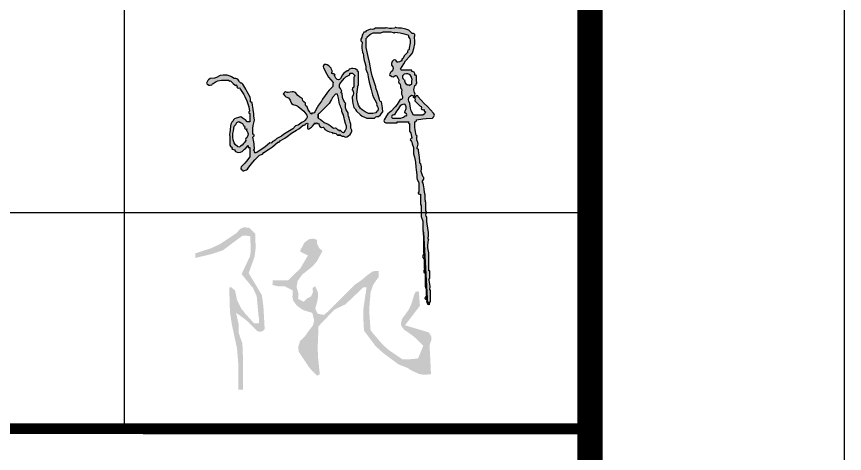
# Model space of a CAD drawing. Extents: x 4929870 to 5205508, y 4505833 to 4862647.
# Drawn here: x 5071964 to 5078470, y 4618394 to 4621830 of the extents above; entities that cross this region are included whole.
import ezdxf

# ---------------------------------------------------------------- set-up
doc = ezdxf.new("R2010")
doc.units = 0
doc.header["$LTSCALE"] = 1000
doc.header["$MEASUREMENT"] = 0
doc.layers.get('0').update_dxf_attribs({"color": 4, "linetype": 'CONTINUOUS'})
doc.layers.add('PUB_TITLE', color=4, linetype='CONTINUOUS')

# ---------------------------------------------------------------- blocks, each defined once
blk = doc.blocks.new('A$C21010AD8')
h = blk.add_hatch(color=247)
h.paths.add_polyline_path([(249.1, 1768.2), (239.6, 1776.6), (231.3, 1779.1), (218.7, 1777.4), (197.6, 1790), (186.5, 1795.5), (163.8, 1804.8), (141.8, 1804.9), (130.8, 1804.3), (109, 1801.7), (79.3, 1786.9), (62.6, 1781.8), (29.7, 1777.4), (16.3, 1767.9), (10.3, 1761.2), (2.3, 1746.9), (0, 1741.9), (3.1, 1735.8), (8.4, 1734.7), (19.5, 1726.7), (28.8, 1725), (41.9, 1728.6), (44.7, 1734), (48.1, 1736.6), (54.1, 1737.7), (76.8, 1753.9), (90.8, 1759.8), (118.1, 1765.2), (141.3, 1765.2), (152.8, 1765.2), (176, 1765.2), (176.6, 1759.7), (183.5, 1756.3), (188.2, 1759.1), (203.4, 1746.3), (210.7, 1739.6), (224.8, 1725.5), (227.8, 1723.1), (233, 1724.9), (233.9, 1728.6), (240, 1723.9), (242.1, 1717.7), (240, 1710.3), (245.6, 1703.4), (253, 1701.3), (261.3, 1704.2), (265.2, 1695.2), (267.7, 1690.8), (273.5, 1682.9), (292.8, 1652.5), (301.5, 1636.5), (316.2, 1603.7), (328.1, 1571.8), (332.4, 1555), (337.5, 1521.4), (332.5, 1516), (334, 1506.6), (340.6, 1503.1), (340.6, 1476.3), (340.6, 1462.9), (340.6, 1436.1), (332, 1436.1), (327.8, 1436.1), (319.2, 1436.1), (305.8, 1451.9), (297.4, 1459), (279.6, 1469.6), (270.9, 1476.3), (259.2, 1475), (242.9, 1469.2), (232.4, 1466.1), (220.4, 1460.4), (213.1, 1452), (209.5, 1445.2), (200.6, 1435.3), (196.4, 1430.6), (192.7, 1419.6), (188.6, 1404), (187, 1377.4), (187, 1368), (183.3, 1356), (181.2, 1335.6), (184.9, 1322.6), (183.3, 1307.4), (183.9, 1293.3), (184.9, 1286.5), (184.9, 1281.3), (185.1, 1277.6), (183.1, 1262.9), (184.5, 1254.3), (191.2, 1241), (198.5, 1237.3), (201.8, 1230.8), (200.4, 1222.7), (213.4, 1221), (221.2, 1215.8), (227.8, 1204.5), (242.6, 1198.3), (251.5, 1197), (267.4, 1198.4), (279.6, 1204.5), (299.7, 1222.1), (309.4, 1231.3), (328.4, 1250.2), (328.4, 1244.1), (328.4, 1241), (328.4, 1234.9), (333.2, 1234.9), (335.7, 1234.9), (340.6, 1234.9), (340.6, 1205.7), (340.6, 1191.1), (340.6, 1161.8), (315.2, 1128.9), (301.8, 1113), (273.5, 1082.6), (271, 1072.5), (274.1, 1064.1), (282.7, 1058.2), (285.1, 1052.5), (293.5, 1050.8), (297.9, 1055.1), (314.8, 1060.1), (323.4, 1065.8), (334.5, 1079.5), (364.4, 1119.7), (381.1, 1138.8), (416.7, 1174), (431.8, 1179.1), (439.3, 1183.9), (450.3, 1195.3), (496.9, 1224.2), (519.2, 1240.9), (560, 1277.6), (568, 1276.2), (574.5, 1279.5), (578.2, 1286.7), (616.3, 1308.8), (634.7, 1321.1), (669.7, 1347.7), (708, 1370.5), (726.5, 1383.4), (761.1, 1411.7), (769.1, 1410.3), (775.7, 1413.5), (779.4, 1420.8), (785.4, 1425.2), (790.6, 1426), (797.7, 1423.9), (794.9, 1409.4), (794.3, 1402), (794.6, 1387.3), (797.4, 1381.8), (805.1, 1380.2), (809.8, 1384.3), (825.6, 1396.3), (833.1, 1403.1), (846.4, 1417.8), (846.4, 1423.9), (864.7, 1423.9), (865.1, 1426.6), (868.4, 1428.2), (870.8, 1426.9), (874, 1423), (878.3, 1422), (883, 1423.9), (885.5, 1409.2), (891.4, 1400.8), (904.3, 1393.4), (916.8, 1394.4), (926, 1389.3), (931.7, 1378.2), (954.4, 1364.8), (967.1, 1359.7), (992.7, 1353.8), (990.6, 1350.6), (992.1, 1346), (995.7, 1344.6), (996.7, 1348.4), (1001.9, 1350.1), (1004.9, 1347.7), (1016, 1345), (1021.9, 1341.3), (1029.2, 1332.4), (1035.3, 1332.4), (1053.6, 1332.4), (1061.8, 1326), (1067.6, 1323.8), (1078, 1323.3), (1092.8, 1317.5), (1103.9, 1318.4), (1117.6, 1326.4), (1130.4, 1338.4), (1135.8, 1346.5), (1142, 1362.9), (1141.7, 1373), (1140.3, 1378.3), (1135.9, 1387.3), (1133.6, 1419.5), (1130.5, 1435.8), (1120.7, 1466.5), (1115.2, 1482.9), (1113.9, 1492), (1114.6, 1509.2), (1098, 1532), (1092.9, 1548.1), (1093.2, 1576.2), (1095.7, 1579.2), (1093.9, 1584.4), (1090.2, 1585.4), (1075.1, 1613.6), (1069.9, 1629.8), (1065.8, 1661.6), (1059.3, 1665.1), (1057.7, 1674.4), (1062.8, 1679.8), (1057.4, 1693), (1053.5, 1699.4), (1044.5, 1710.3), (1046.2, 1727.2), (1049.6, 1736.3), (1059.7, 1749.9), (1081.5, 1777.9), (1095.9, 1790.4), (1126.8, 1807.8), (1126.8, 1812.7), (1126.8, 1815.1), (1126.8, 1820), (1135.3, 1820), (1139.6, 1820), (1148.1, 1820), (1153, 1815.1), (1155.4, 1812.7), (1160.3, 1807.8), (1165.3, 1802.4), (1163.8, 1793), (1157.2, 1789.5), (1157.2, 1757.9), (1157.2, 1742), (1157.2, 1710.3), (1147.9, 1702.4), (1146.6, 1689.5), (1154.2, 1679.8), (1155.3, 1660), (1153.3, 1649.1), (1145, 1631.1), (1147.4, 1597.9), (1149.8, 1581.2), (1157.2, 1548.8), (1168, 1540), (1172.7, 1534), (1178.6, 1521.4), (1207, 1493.9), (1224.5, 1482.2), (1260.8, 1466.5), (1285.2, 1466.5), (1297.4, 1466.5), (1321.8, 1466.5), (1330.8, 1476.1), (1339.2, 1479.5), (1352.3, 1478.7), (1367.1, 1491.9), (1374, 1499.4), (1385.8, 1515.3), (1384.1, 1547.1), (1382.2, 1563.1), (1376.6, 1594.5), (1367.4, 1597), (1362.1, 1603.3), (1361.4, 1612.8), (1349.2, 1649.4), (1343.1, 1667.7), (1330.9, 1704.2), (1330, 1714.2), (1328.7, 1719.3), (1324.8, 1728.6), (1303.5, 1798.1), (1294.9, 1833.7), (1282.2, 1905.3), (1271, 1951.6), (1265.5, 1974.8), (1254.7, 2021.1), (1254.7, 2050.4), (1254.7, 2065), (1254.7, 2094.3), (1259.1, 2094.4), (1262.4, 2099.3), (1260.8, 2103.4), (1277.9, 2119.8), (1288.2, 2126.9), (1309.6, 2136.9), (1334, 2136.9), (1346.2, 2136.9), (1370.5, 2136.9), (1389.1, 2144), (1399.5, 2146), (1419.3, 2146.1), (1438.9, 2145.1), (1448.8, 2143.9), (1468.1, 2140), (1471.8, 2136.6), (1478.5, 2138.3), (1480.2, 2143), (1522.1, 2137), (1543, 2132.7), (1583.9, 2121.7), (1587.6, 2116.8), (1588.5, 2112.5), (1586.9, 2106.5), (1597.2, 2090.2), (1600.6, 2080), (1602.1, 2060.8), (1598.5, 2042.5), (1596.7, 2033.3), (1593, 2015), (1592.6, 2008.7), (1589.9, 2002.9), (1582.7, 2000.2), (1579.6, 1991), (1583.9, 1984.6), (1565, 1967.9), (1556.7, 1957.7), (1544.2, 1935.8), (1537, 1932.1), (1533.7, 1925.6), (1535.1, 1917.5), (1527.5, 1914.4), (1523.8, 1912.6), (1516.8, 1908.4), (1507, 1906.1), (1500, 1907.8), (1492.4, 1914.5), (1487.7, 1922.5), (1480.1, 1925.7), (1471.1, 1923.6), (1466.2, 1918.7), (1463.8, 1916.3), (1458.9, 1911.4), (1453.9, 1894.9), (1455.6, 1883.2), (1465, 1868.8), (1466.6, 1856.6), (1465.9, 1849.9), (1462, 1838.3), (1451.2, 1831), (1446.4, 1825.5), (1440.6, 1813.9), (1438.3, 1809), (1441.4, 1802.9), (1446.7, 1801.7), (1456.9, 1792.9), (1468.6, 1791.9), (1480.2, 1798.7), (1484.7, 1803), (1493.1, 1801.4), (1495.5, 1795.6), (1507.2, 1778.9), (1510.9, 1767.3), (1510.7, 1746.9), (1517.3, 1742.6), (1520.2, 1739), (1522.9, 1731.6), (1524.1, 1720.7), (1524.7, 1715.2), (1526, 1704.2), (1533.3, 1694.2), (1535, 1685.8), (1532.1, 1673.7), (1532.3, 1661.3), (1533.6, 1654.8), (1538.1, 1643.3), (1542.1, 1631.7), (1541.3, 1623.4), (1535.1, 1612.8), (1530.2, 1612.8), (1527.8, 1612.8), (1522.9, 1612.8), (1498.2, 1573.9), (1483.9, 1555.4), (1452.8, 1521.4), (1425.8, 1499.7), (1413.9, 1485.1), (1398, 1454.3), (1395, 1443.9), (1400, 1433.8), (1410.2, 1430), (1445.5, 1430), (1463.2, 1430), (1498.5, 1430), (1498.5, 1432.4), (1498.5, 1433.6), (1498.5, 1436.1), (1535.1, 1436.1), (1553.4, 1436.1), (1589.9, 1436.1), (1587.2, 1431.4), (1590.6, 1424.4), (1596, 1423.9), (1596, 1399.5), (1596, 1387.3), (1596, 1362.9), (1606, 1347.8), (1609.4, 1338.3), (1611.3, 1320.3), (1615.4, 1315.6), (1613.8, 1307.8), (1608.2, 1305), (1602.7, 1302.3), (1601.1, 1294.5), (1605.2, 1289.8), (1612.6, 1281.8), (1615.5, 1276.1), (1617.4, 1265.4), (1626.2, 1234.8), (1628.1, 1218), (1626.5, 1186.2), (1635.4, 1160.2), (1638.5, 1146.4), (1641.8, 1119.1), (1646.6, 1080.1), (1649.1, 1060.6), (1653.9, 1021.6), (1653.7, 996.5), (1657.1, 982.7), (1669.2, 960.7), (1669.2, 929), (1669.2, 913.1), (1669.2, 881.4), (1666.5, 881.8), (1664.4, 880.8), (1663.1, 878.4), (1666.8, 871.1), (1673.3, 867.9), (1681.4, 869.3), (1681.4, 835.1), (1681.4, 818.1), (1681.4, 783.9), (1683.8, 783.9), (1685, 783.9), (1687.5, 783.9), (1687.5, 747.4), (1687.5, 729.1), (1687.5, 692.5), (1692.3, 677.9), (1694.8, 670.6), (1699.7, 655.9), (1699.7, 626.7), (1699.7, 612.1), (1699.7, 582.8), (1702.4, 582.5), (1704.1, 579.1), (1702.7, 576.7), (1701.3, 574.4), (1703, 570.9), (1705.7, 570.6), (1705.7, 504.8), (1705.7, 471.9), (1705.7, 406.1), (1708.5, 405.8), (1710.2, 402.3), (1708.8, 400), (1700.2, 385.2), (1701.2, 370.7), (1711.8, 357.3), (1711.8, 328.1), (1711.8, 313.4), (1711.8, 284.2), (1714.6, 283.9), (1716.3, 280.4), (1714.9, 278.1), (1707.3, 268.5), (1708.6, 255.5), (1717.9, 247.6), (1717.9, 206.2), (1717.9, 185.4), (1717.9, 144), (1726.3, 120.8), (1728.2, 107.7), (1727.1, 83.1), (1729.4, 73.3), (1727.6, 66.2), (1721, 58.7), (1717, 53.9), (1718.5, 46.3), (1724, 43.4), (1730.9, 37.9), (1733.1, 30.5), (1730.1, 22.1), (1735, 22.1), (1737.4, 22.1), (1742.3, 22.1), (1742.3, 17.2), (1742.3, 14.8), (1742.3, 9.9), (1737.4, 9.9), (1735, 9.9), (1730.1, 9.9), (1736.5, 2.2), (1745.2, 0), (1754.5, 3.8), (1750.3, 10.3), (1753.4, 19.5), (1760.6, 22.1), (1760.6, 58.7), (1760.6, 77), (1760.6, 113.5), (1758.2, 113.5), (1756.9, 113.5), (1754.5, 113.5), (1757, 145.1), (1756.4, 161.4), (1751.5, 192.8), (1748.1, 196.5), (1749.8, 203.2), (1754.5, 204.9), (1754.5, 229.3), (1754.5, 241.5), (1754.5, 265.9), (1752.1, 265.9), (1750.8, 265.9), (1748.4, 265.9), (1748.4, 322), (1748.4, 350), (1748.4, 406.1), (1741, 446.9), (1740.4, 468.5), (1745.4, 509.7), (1746.7, 512), (1745, 515.5), (1742.3, 515.8), (1744.7, 549.8), (1744.1, 567.3), (1739.3, 601.1), (1733.8, 634.9), (1732.6, 652.2), (1733.2, 686.4), (1725.7, 696.4), (1724, 704.8), (1727.1, 716.9), (1732.1, 722.3), (1730.6, 731.7), (1724, 735.2), (1724, 764.4), (1724, 779.1), (1724, 808.3), (1721.3, 808.6), (1719.6, 812.1), (1721, 814.4), (1722.4, 816.8), (1720.6, 820.2), (1717.9, 820.5), (1717.9, 837.6), (1717.9, 846.1), (1717.9, 863.2), (1716.7, 870.5), (1716.1, 874.1), (1714.9, 881.4), (1710, 910.7), (1707.6, 925.3), (1702.7, 954.6), (1698.4, 963.4), (1698.4, 970.2), (1702.7, 979), (1709.5, 987.7), (1708.2, 999.4), (1699.7, 1006.4), (1695.7, 1022.5), (1693.3, 1030.5), (1687.5, 1046), (1689.9, 1070.3), (1689.3, 1083), (1684.4, 1106.9), (1678.2, 1111.5), (1676.1, 1117.8), (1678.3, 1125.2), (1673.4, 1159.4), (1671, 1176.4), (1666.1, 1210.6), (1667.3, 1215.4), (1666.4, 1219), (1663.1, 1222.7), (1656.5, 1226.2), (1655, 1235.6), (1660, 1241), (1663.8, 1262.8), (1662.4, 1275.5), (1653.9, 1295.9), (1652.8, 1308.1), (1653.4, 1314.6), (1657, 1326.4), (1650.9, 1327.2), (1647.8, 1332.4), (1640, 1373.3), (1638.1, 1394.5), (1638.7, 1436.1), (1646.2, 1440.6), (1649.6, 1445.7), (1650.9, 1454.3), (1700.6, 1461.5), (1725.7, 1464), (1775.8, 1466.5), (1780.7, 1471.4), (1783.1, 1473.8), (1788, 1478.7), (1791.9, 1489.1), (1791, 1496.9), (1785, 1506.1), (1736.1, 1557.2), (1711.7, 1582.8), (1663.1, 1634.1), (1660.7, 1641.5), (1651.1, 1644.7), (1644.8, 1640.2), (1640.1, 1632.2), (1632.5, 1629), (1623.5, 1631.1), (1634.6, 1625.3), (1639.7, 1616.2), (1638.7, 1603.7), (1654.6, 1587.8), (1662.5, 1579.9), (1678.3, 1564), (1686.9, 1558.1), (1690, 1549.8), (1687.5, 1539.7), (1695.3, 1533.3), (1702, 1531.6), (1711.8, 1533.6), (1710.7, 1525.5), (1713.8, 1519.3), (1721, 1515.3), (1715.8, 1503.4), (1710.7, 1497.7), (1699.7, 1490.9), (1670.4, 1490.9), (1655.8, 1490.9), (1626.5, 1490.9), (1609.6, 1525.1), (1603.8, 1544.4), (1599.1, 1582.3), (1590.7, 1599), (1588.6, 1609.4), (1589.9, 1628), (1594.8, 1632.9), (1597.3, 1635.3), (1602.1, 1640.2), (1612.8, 1646.2), (1623.3, 1645.2), (1632.6, 1637.2), (1638.8, 1647.7), (1639.7, 1656.1), (1635.7, 1667.7), (1631, 1689.1), (1631.7, 1701.7), (1638.7, 1722.5), (1646.2, 1728.4), (1649.5, 1732.4), (1653.9, 1740.8), (1650.5, 1765), (1649.9, 1777.3), (1650.9, 1801.7), (1643.1, 1802.5), (1637.8, 1809.2), (1638.7, 1817), (1632.8, 1826.8), (1625.8, 1831.2), (1614.3, 1832.2), (1614.3, 1837.1), (1614.3, 1839.5), (1614.3, 1844.4), (1580.2, 1844.4), (1563.1, 1844.4), (1529, 1844.4), (1529.4, 1847.1), (1528.3, 1849.2), (1526, 1850.5), (1550.8, 1894.7), (1565.7, 1915.9), (1599.1, 1954.1), (1616.5, 1975.1), (1623.2, 1988.5), (1629.6, 2015), (1637.4, 2050.8), (1638.7, 2069.9), (1635.7, 2106.5), (1636.8, 2115.7), (1638.7, 2124.7), (1632, 2130.6), (1626.1, 2132.3), (1617.4, 2130.8), (1606.4, 2141.8), (1600.9, 2147.3), (1589.9, 2158.3), (1567.2, 2165.7), (1555.5, 2168.8), (1532.1, 2173.5), (1516.2, 2173.8), (1508.2, 2174.4), (1492.4, 2176.6), (1488.7, 2179.9), (1482, 2178.2), (1480.2, 2173.5), (1453.5, 2171.1), (1439.6, 2171.7), (1413.2, 2176.6), (1410.9, 2177.9), (1407.4, 2176.2), (1407.1, 2173.5), (1375.4, 2173.5), (1359.6, 2173.5), (1327.9, 2173.5), (1315.9, 2164.8), (1305.5, 2163.1), (1291.3, 2167.4), (1277.2, 2160.3), (1269.8, 2157.2), (1254.7, 2152.2), (1251, 2144.9), (1244.5, 2141.6), (1236.5, 2143), (1227.9, 2127.1), (1224.7, 2118.2), (1221.2, 2100.4), (1213.6, 2087.8), (1214.7, 2074.9), (1224.3, 2063.8), (1221.7, 2032.2), (1222.4, 2015.9), (1227.3, 1984.6), (1232.9, 1970.8), (1234.3, 1962.8), (1233.4, 1948), (1240.7, 1918.7), (1244.4, 1904.1), (1251.7, 1874.9), (1252.8, 1860.1), (1254, 1852.6), (1257.8, 1838.3), (1265.3, 1819.6), (1267.8, 1809.5), (1270, 1789.5), (1279.7, 1750.5), (1284.6, 1731), (1294.4, 1692), (1305.9, 1650.4), (1314, 1629.8), (1334, 1591.5), (1337.7, 1583.7), (1338.4, 1578.6), (1337, 1570.1), (1346.2, 1553.9), (1348.4, 1542.9), (1346.2, 1524.4), (1340.1, 1518.3), (1337, 1515.3), (1330.9, 1509.2), (1308.4, 1503.3), (1296.3, 1502.1), (1273, 1503.1), (1263.3, 1508), (1258.4, 1510.4), (1248.7, 1515.3), (1223.3, 1531.7), (1211.6, 1542.7), (1193.8, 1567.1), (1189.6, 1588), (1187.1, 1598.3), (1181.6, 1618.9), (1182.5, 1655.6), (1184.4, 1674.1), (1190.8, 1710.3), (1187.4, 1714.1), (1189.1, 1720.8), (1193.8, 1722.5), (1193.8, 1766.4), (1193.8, 1788.3), (1193.8, 1832.2), (1188.4, 1832.8), (1184.9, 1839.7), (1187.7, 1844.4), (1178.3, 1848.4), (1169.4, 1853.5), (1150.3, 1857.6), (1139.1, 1856.9), (1120.7, 1850.5), (1119.9, 1842.7), (1113.2, 1837.4), (1105.4, 1838.3), (1079.8, 1819.1), (1068.4, 1805.7), (1053.6, 1777.4), (1044.7, 1770.5), (1037.2, 1768.9), (1026.2, 1771.3), (1017.2, 1779.5), (1013.3, 1784.7), (1007.9, 1795.6), (1005.5, 1798.6), (1007.2, 1803.8), (1011, 1804.8), (1007.2, 1812.1), (1000.7, 1815.3), (992.7, 1813.9), (986.7, 1818.3), (985.4, 1826.1), (989.6, 1832.2), (985, 1842.8), (983.1, 1848.4), (980.5, 1859.6), (973.2, 1866.9), (969.5, 1870.6), (962.2, 1877.9), (949.5, 1886.1), (940.7, 1888.3), (925.6, 1887.1), (919.3, 1879.3), (917.6, 1872.5), (919.5, 1862.7), (945.1, 1813.5), (960.6, 1789.8), (995.7, 1746.9), (993.4, 1734.9), (992.8, 1728.7), (992.7, 1716.4), (963.9, 1687.5), (950.9, 1671.3), (928.7, 1637.2), (917.3, 1623.8), (912.3, 1616.3), (904.3, 1600.6), (880.5, 1568.5), (870, 1551.2), (852.5, 1515.3), (845.9, 1507.7), (837.5, 1505.6), (828.1, 1509.2), (828.1, 1504.3), (828.1, 1501.9), (828.1, 1497), (818.5, 1502.7), (814, 1507.9), (809.8, 1518.3), (800.2, 1531.6), (796.4, 1539.3), (791.6, 1554.9), (781.9, 1563.7), (778.4, 1572.3), (779.4, 1585.4), (764.9, 1593.5), (758.3, 1602.6), (755, 1618.9), (730.2, 1634.6), (718.6, 1644.8), (700.1, 1667.7), (684, 1673.4), (674.3, 1674.1), (657.5, 1670.7), (643, 1668.4), (634.8, 1669), (620.9, 1673.7), (614.4, 1666.8), (610.6, 1663.7), (602.6, 1658.5), (614.9, 1640.6), (625, 1632.7), (645.3, 1625), (656.8, 1609), (661.8, 1600.3), (669.7, 1582.3), (680.7, 1574.3), (687.1, 1571.1), (700.1, 1567.1), (709.1, 1564.6), (713.5, 1562.7), (721.5, 1557.9), (750.6, 1533.7), (764.3, 1520.1), (788.5, 1490.9), (792.1, 1480.5), (791.3, 1472.9), (785.5, 1463.5), (774.6, 1447.8), (766.2, 1440.8), (748.9, 1433), (732.3, 1418), (721.6, 1411.9), (700.1, 1405.6), (679.1, 1383.5), (666.3, 1373.9), (639.2, 1359.9), (606.1, 1336.4), (588.9, 1325.4), (553.9, 1305), (540.5, 1293.6), (533, 1288.6), (517.3, 1280.6), (513.6, 1273.4), (507.1, 1270.1), (499, 1271.5), (459, 1239.1), (438.2, 1223.8), (395.4, 1195.3), (388, 1194.4), (384.4, 1193.8), (377.1, 1192.3), (379.3, 1199.4), (378.4, 1204.6), (374.1, 1210.6), (370.7, 1214.3), (372.4, 1221), (377.1, 1222.7), (375.6, 1260.8), (373.1, 1280), (364.9, 1317.2), (368.6, 1320.9), (370.4, 1322.7), (374.1, 1326.4), (374.7, 1333.4), (371.5, 1338.9), (364.9, 1341.6), (365.8, 1385.7), (368.2, 1408), (377.1, 1451.3), (373.5, 1484.2), (371.6, 1500.7), (368, 1533.6), (364.5, 1555.5), (362.7, 1566.5), (358.8, 1588.4), (354, 1590.9), (351.5, 1592.1), (346.7, 1594.5), (346.5, 1609.2), (345.9, 1616.6), (343.6, 1631.1), (320.8, 1672.7), (309.2, 1693.5), (285.7, 1734.7), (280.7, 1738.9), (277, 1740.4), (270.5, 1740.8), (261, 1750.9), (256.6, 1756.5)])
h.paths.add_polyline_path([(262.5, 1435.4), (266.2, 1433.6), (273.5, 1430), (282.9, 1423.8), (287.2, 1418.9), (291.8, 1408.6), (298.7, 1403.1), (300.8, 1395.7), (297.9, 1387.3), (303.5, 1382), (308.5, 1380.3), (316.2, 1381.2), (314, 1374.1), (314.9, 1368.9), (319.2, 1362.9), (327.3, 1343.8), (326.4, 1329.2), (316.2, 1311.1), (309.3, 1305.6), (307.1, 1298.2), (310.1, 1289.8), (298, 1275.1), (291.9, 1267.7), (279.6, 1253.2), (267.4, 1247.1), (262.9, 1239.5), (253.9, 1236.9), (246.1, 1241), (226.9, 1259.1), (218.8, 1271.2), (209.5, 1295.9), (208, 1315.5), (207, 1345.3), (212.3, 1366.7), (217.6, 1402.9), (230.4, 1416.7), (237.9, 1432.7), (254.6, 1439.4)], flags=16)
h.paths.add_polyline_path([(876.9, 1497), (883, 1497), (881.6, 1499.3), (883.3, 1502.8), (886, 1503.1), (917.7, 1534.8), (933.6, 1550.6), (965.3, 1582.3), (982, 1613.2), (992, 1628.1), (1014, 1655.5), (1020.1, 1655.5), (1023.2, 1655.5), (1029.2, 1655.5), (1038.2, 1624.5), (1041.3, 1608.3), (1044.5, 1576.2), (1053.3, 1559.9), (1057, 1551.2), (1062.8, 1533.6), (1064.7, 1518.3), (1067.3, 1510.4), (1075, 1497), (1082.3, 1467.7), (1085.9, 1453.1), (1093.2, 1423.9), (1101.9, 1402.3), (1101, 1386.5), (1090.2, 1366), (1084.3, 1357.4), (1075.9, 1354.3), (1065.8, 1356.8), (1060.9, 1361.7), (1058.5, 1364.1), (1053.6, 1369), (1041.4, 1369), (1041.4, 1375.1), (1036.8, 1373.2), (1032.4, 1374.3), (1029.2, 1378.2), (1019.7, 1386.5), (1011.4, 1389), (998.8, 1387.3), (971.9, 1408.9), (956.8, 1418.3), (925.6, 1433), (907, 1447.6), (897.2, 1454.4), (876.9, 1466.5)], flags=16)
h.paths.add_polyline_path([(1455.9, 1484.8), (1461.5, 1490.1), (1466.5, 1491.8), (1474.2, 1490.9), (1493.4, 1520.3), (1503.1, 1535), (1522.9, 1564), (1536.4, 1571.4), (1544.2, 1574), (1559.5, 1576.2), (1569.9, 1556.9), (1570.7, 1541.8), (1562.5, 1521.4), (1558.4, 1516.7), (1560, 1508.9), (1565.6, 1506.1), (1572.5, 1500.6), (1574.6, 1493.2), (1571.7, 1484.8), (1567, 1486.7), (1562.7, 1485.6), (1559.5, 1481.8), (1547.5, 1475.3), (1541.4, 1472.2), (1529, 1466.5), (1502.2, 1466.5), (1488.8, 1466.5), (1462, 1466.5), (1456.7, 1472.1), (1455, 1477.2)], flags=16)
h.paths.add_polyline_path([(1540.4, 1785.6), (1541.2, 1798.7), (1546.1, 1803.6), (1548.5, 1806), (1553.4, 1810.9), (1572.3, 1815.8), (1584, 1815.1), (1602.1, 1807.8), (1609.5, 1793.8), (1612.6, 1786.4), (1617.4, 1771.3), (1614.6, 1756.8), (1614, 1749.4), (1614.3, 1734.7), (1605.1, 1731.4), (1600.5, 1728.8), (1593, 1722.5), (1591.2, 1727.6), (1586, 1730.2), (1580.8, 1728.6), (1567.8, 1737.2), (1562, 1744.5), (1556.4, 1759.1), (1558.8, 1762.1), (1557.1, 1767.3), (1553.4, 1768.2), (1543.8, 1777.2)], flags=16)
at = {"color": 247}
for points in [[(185.1, 1277.6), (183.1, 1262.9), (184.5, 1254.3), (191.2, 1241), (198.5, 1237.3), (201.8, 1230.8), (200.4, 1222.7), (213.4, 1221), (221.2, 1215.8), (227.8, 1204.5), (242.6, 1198.3), (251.5, 1197), (267.4, 1198.4), (279.6, 1204.5), (299.7, 1222.1), (309.4, 1231.3), (328.4, 1250.2), (328.4, 1244.1), (328.4, 1241), (328.4, 1234.9), (333.2, 1234.9), (335.7, 1234.9), (340.6, 1234.9), (340.6, 1205.7), (340.6, 1191.1), (340.6, 1161.8), (315.2, 1128.9), (301.8, 1113), (273.5, 1082.6), (271, 1072.5), (274.1, 1064.1), (282.7, 1058.2), (285.1, 1052.5), (293.5, 1050.8), (297.9, 1055.1), (314.8, 1060.1), (323.4, 1065.8), (334.5, 1079.5), (364.4, 1119.7), (381.1, 1138.8), (416.7, 1174), (431.8, 1179.1), (439.3, 1183.9), (450.3, 1195.3), (496.9, 1224.2), (519.2, 1240.9), (560, 1277.6), (568, 1276.2), (574.5, 1279.5), (578.2, 1286.7), (616.3, 1308.8), (634.7, 1321.1), (669.7, 1347.7), (708, 1370.5), (726.5, 1383.4), (761.1, 1411.7), (769.1, 1410.3), (775.7, 1413.5), (779.4, 1420.8), (785.4, 1425.2), (790.6, 1426), (797.7, 1423.9), (794.9, 1409.4), (794.3, 1402), (794.6, 1387.3), (797.4, 1381.8), (805.1, 1380.2), (809.8, 1384.3), (825.6, 1396.3), (833.1, 1403.1), (846.4, 1417.8), (846.4, 1423.9), (846.4, 1417.8), (846.4, 1423.9), (864.7, 1423.9), (846.4, 1423.9), (864.7, 1423.9), (865.1, 1426.6), (868.4, 1428.2), (870.8, 1426.9), (874, 1423), (878.3, 1422), (883, 1423.9), (885.5, 1409.2), (891.4, 1400.8), (904.3, 1393.4), (916.8, 1394.4), (926, 1389.3), (931.7, 1378.2), (954.4, 1364.8), (967.1, 1359.7), (992.7, 1353.8), (990.6, 1350.6), (992.1, 1346), (995.7, 1344.6), (996.7, 1348.4), (1001.9, 1350.1), (1004.9, 1347.7), (1016, 1345), (1021.9, 1341.3), (1029.2, 1332.4), (1035.3, 1332.4), (1053.6, 1332.4), (1061.8, 1326), (1067.6, 1323.8), (1078, 1323.3), (1092.8, 1317.5), (1103.9, 1318.4), (1117.6, 1326.4), (1130.4, 1338.4), (1135.8, 1346.5), (1142, 1362.9), (1141.7, 1373), (1140.3, 1378.3), (1135.9, 1387.3), (1133.6, 1419.5), (1130.5, 1435.8), (1120.7, 1466.5), (1115.2, 1482.9), (1113.9, 1492), (1114.6, 1509.2), (1098, 1532), (1092.9, 1548.1), (1093.2, 1576.2), (1095.7, 1579.2), (1093.9, 1584.4), (1090.2, 1585.4), (1075.1, 1613.6), (1069.9, 1629.8), (1065.8, 1661.6), (1059.3, 1665.1), (1057.7, 1674.4), (1062.8, 1679.8), (1057.4, 1693), (1053.5, 1699.4), (1044.5, 1710.3), (1046.2, 1727.2), (1049.6, 1736.3), (1059.7, 1749.9), (1081.5, 1777.9), (1095.9, 1790.4), (1126.8, 1807.8), (1126.8, 1812.7), (1126.8, 1815.1), (1126.8, 1820), (1135.3, 1820), (1139.6, 1820), (1148.1, 1820), (1153, 1815.1), (1155.4, 1812.7), (1160.3, 1807.8), (1165.3, 1802.4), (1163.8, 1793), (1157.2, 1789.5), (1157.2, 1757.9), (1157.2, 1742), (1157.2, 1710.3), (1147.9, 1702.4), (1146.6, 1689.5), (1154.2, 1679.8), (1155.3, 1660), (1153.3, 1649.1), (1145, 1631.1), (1147.4, 1597.9), (1149.8, 1581.2), (1157.2, 1548.8), (1168, 1540), (1172.7, 1534), (1178.6, 1521.4), (1207, 1493.9), (1224.5, 1482.2), (1260.8, 1466.5), (1285.2, 1466.5), (1297.4, 1466.5), (1321.8, 1466.5), (1330.8, 1476.1), (1339.2, 1479.5), (1352.3, 1478.7), (1367.1, 1491.9), (1374, 1499.4), (1385.8, 1515.3), (1384.1, 1547.1), (1382.2, 1563.1), (1376.6, 1594.5), (1367.4, 1597), (1362.1, 1603.3), (1361.4, 1612.8), (1349.2, 1649.4), (1343.1, 1667.7), (1330.9, 1704.2), (1330, 1714.2), (1328.7, 1719.3), (1324.8, 1728.6), (1303.5, 1798.1), (1294.9, 1833.7), (1282.2, 1905.3), (1271, 1951.6), (1265.5, 1974.8), (1254.7, 2021.1), (1254.7, 2050.4), (1254.7, 2065), (1254.7, 2094.3), (1259.1, 2094.4), (1262.4, 2099.3), (1260.8, 2103.4), (1277.9, 2119.8), (1288.2, 2126.9), (1309.6, 2136.9), (1334, 2136.9), (1346.2, 2136.9), (1370.5, 2136.9), (1389.1, 2144), (1399.5, 2146), (1419.3, 2146.1), (1438.9, 2145.1), (1448.8, 2143.9), (1468.1, 2140), (1471.8, 2136.6), (1478.5, 2138.3), (1480.2, 2143), (1522.1, 2137), (1543, 2132.7), (1583.9, 2121.7), (1587.6, 2116.8), (1588.5, 2112.5), (1586.9, 2106.5), (1597.2, 2090.2), (1600.6, 2080), (1602.1, 2060.8), (1598.5, 2042.5), (1596.7, 2033.3), (1593, 2015), (1592.7, 2010), (1592, 2007.4), (1589.9, 2002.9), (1582.7, 2000.2), (1579.6, 1991), (1583.9, 1984.6), (1565, 1967.9), (1556.7, 1957.7), (1544.2, 1935.8), (1537, 1932.1), (1533.7, 1925.6), (1535.1, 1917.5), (1527.5, 1914.4), (1523.8, 1912.6), (1516.8, 1908.4), (1507, 1906.1), (1500, 1907.8), (1492.4, 1914.5), (1487.7, 1922.5), (1480.1, 1925.7), (1471.1, 1923.6), (1466.2, 1918.7), (1463.8, 1916.3), (1458.9, 1911.4), (1453.9, 1894.9), (1455.6, 1883.2), (1465, 1868.8), (1466.6, 1856.6), (1465.9, 1849.9), (1462, 1838.3), (1451.2, 1831), (1446.4, 1825.5), (1440.6, 1813.9), (1438.3, 1809), (1441.4, 1802.9), (1446.7, 1801.7), (1456.9, 1792.9), (1468.6, 1791.9), (1480.2, 1798.7), (1484.7, 1803), (1493.1, 1801.4), (1495.5, 1795.6), (1507.2, 1778.9), (1510.9, 1767.3), (1510.7, 1746.9), (1517.3, 1742.6), (1520.2, 1739), (1522.9, 1731.6), (1524.1, 1720.7), (1524.7, 1715.2), (1526, 1704.2), (1533.3, 1694.2), (1535, 1685.8), (1532.1, 1673.7), (1532.3, 1661.3), (1533.6, 1654.8), (1538.1, 1643.3), (1542.1, 1631.7), (1541.3, 1623.4), (1535.1, 1612.8), (1530.2, 1612.8), (1527.8, 1612.8), (1522.9, 1612.8), (1498.2, 1573.9), (1483.9, 1555.4), (1452.8, 1521.4), (1425.8, 1499.7), (1413.9, 1485.1), (1398, 1454.3), (1395, 1443.9), (1400, 1433.8), (1410.2, 1430), (1445.5, 1430), (1463.2, 1430), (1498.5, 1430), (1498.5, 1432.4), (1498.5, 1433.6), (1498.5, 1436.1), (1535.1, 1436.1), (1553.4, 1436.1), (1589.9, 1436.1), (1587.2, 1431.4), (1590.6, 1424.4), (1596, 1423.9), (1596, 1399.5), (1596, 1387.3), (1596, 1362.9), (1606, 1347.8), (1609.4, 1338.3), (1611.3, 1320.3), (1615.4, 1315.6), (1613.8, 1307.8), (1608.2, 1305), (1602.7, 1302.3), (1601.1, 1294.5), (1605.2, 1289.8), (1612.6, 1281.8), (1615.5, 1276.1), (1617.4, 1265.4), (1626.2, 1234.8), (1628.1, 1218), (1626.5, 1186.2), (1635.4, 1160.2), (1638.5, 1146.4), (1641.8, 1119.1), (1646.6, 1080.1), (1649.1, 1060.6), (1653.9, 1021.6), (1653.7, 996.5), (1657.1, 982.7), (1669.2, 960.7), (1669.2, 929), (1669.2, 913.1), (1669.2, 881.4), (1666.5, 881.8), (1664.4, 880.8), (1663.1, 878.4), (1666.8, 871.1), (1673.3, 867.9), (1681.4, 869.3), (1681.4, 835.1), (1681.4, 818.1), (1681.4, 783.9), (1683.8, 783.9), (1685, 783.9), (1687.5, 783.9), (1687.5, 747.4), (1687.5, 729.1), (1687.5, 692.5), (1692.3, 677.9), (1694.8, 670.6), (1699.7, 655.9), (1699.7, 626.7), (1699.7, 612.1), (1699.7, 582.8), (1702.4, 582.5), (1704.1, 579.1), (1702.7, 576.7), (1701.3, 574.4), (1703, 570.9), (1705.7, 570.6), (1705.7, 504.8), (1705.7, 471.9), (1705.7, 406.1), (1708.5, 405.8), (1710.2, 402.3), (1708.8, 400), (1700.2, 385.2), (1701.2, 370.7), (1711.8, 357.3), (1711.8, 328.1), (1711.8, 313.4), (1711.8, 284.2), (1714.6, 283.9), (1716.3, 280.4), (1714.9, 278.1), (1707.3, 268.5), (1708.6, 255.5), (1717.9, 247.6), (1717.9, 206.2), (1717.9, 185.4), (1717.9, 144), (1726.3, 120.8), (1728.2, 107.7), (1727.1, 83.1), (1729.4, 73.3), (1727.6, 66.2), (1721, 58.7), (1717, 53.9), (1718.5, 46.3), (1724, 43.4), (1730.9, 37.9), (1733.1, 30.5), (1730.1, 22.1), (1735, 22.1), (1737.4, 22.1), (1742.3, 22.1), (1742.3, 17.2), (1742.3, 14.8), (1742.3, 9.9), (1737.4, 9.9), (1735, 9.9), (1705.7, 570.6), (1736.5, 2.2), (1745.2, 0), (1754.5, 3.8), (1750.3, 10.3), (1753.4, 19.5), (1760.6, 22.1), (1760.6, 58.7), (1760.6, 77), (1760.6, 113.5), (1758.2, 113.5), (1756.9, 113.5), (1754.5, 113.5), (1757, 145.1), (1756.4, 161.4), (1751.5, 192.8), (1748.1, 196.5), (1749.8, 203.2), (1754.5, 204.9), (1754.5, 229.3), (1754.5, 241.5), (1754.5, 265.9), (1752.1, 265.9), (1750.8, 265.9), (1748.4, 265.9), (1748.4, 322), (1748.4, 350), (1748.4, 406.1), (1741, 446.9), (1740.4, 468.5), (1745.4, 509.7), (1746.7, 512), (1745, 515.5), (1742.3, 515.8), (1744.7, 549.8), (1744.1, 567.3), (1739.3, 601.1), (1733.8, 634.9), (1732.6, 652.2), (1733.2, 686.4), (1725.7, 696.4), (1724, 704.8), (1727.1, 716.9), (1732.1, 722.3), (1730.6, 731.7), (1724, 735.2), (1724, 764.4), (1724, 779.1), (1724, 808.3), (1721.3, 808.6), (1719.6, 812.1), (1721, 814.4), (1722.4, 816.8), (1720.6, 820.2), (1717.9, 820.5), (1717.9, 837.6), (1717.9, 846.1), (1717.9, 863.2), (1716.7, 870.5), (1716.1, 874.1), (1714.9, 881.4), (1710, 910.7), (1707.6, 925.3), (1702.7, 954.6), (1698.4, 963.4), (1698.4, 970.2), (1702.7, 979), (1709.5, 987.7), (1708.2, 999.4), (1699.7, 1006.4), (1695.7, 1022.5), (1693.3, 1030.5), (1687.5, 1046), (1689.9, 1070.3), (1689.3, 1083), (1684.4, 1106.9), (1678.2, 1111.5), (1676.1, 1117.8), (1678.3, 1125.2), (1673.4, 1159.4), (1671, 1176.4), (1666.1, 1210.6), (1667.3, 1215.4), (1666.4, 1219), (1663.1, 1222.7), (1656.5, 1226.2), (1655, 1235.6), (1660, 1241), (1663.8, 1262.8), (1662.4, 1275.5), (1653.9, 1295.9), (1652.8, 1308.1), (1653.4, 1314.6), (1657, 1326.4), (1652.6, 1326.9), (1650.1, 1328.7), (1647.8, 1332.4), (1640, 1373.3), (1638.1, 1394.5), (1638.7, 1436.1), (1646.2, 1440.6), (1649.6, 1445.7), (1650.9, 1454.3), (1700.6, 1461.5), (1725.7, 1464), (1775.8, 1466.5), (1780.7, 1471.4), (1783.1, 1473.8), (1788, 1478.7), (1791.9, 1489.1), (1791, 1496.9), (1785, 1506.1), (1736.1, 1557.2), (1711.7, 1582.8), (1663.1, 1634.1), (1660.7, 1641.5), (1651.1, 1644.7), (1644.8, 1640.2), (1640.1, 1632.2), (1632.5, 1629), (1623.5, 1631.1), (1634.6, 1625.3), (1639.7, 1616.2), (1638.7, 1603.7), (1654.6, 1587.8), (1662.5, 1579.9), (1678.3, 1564), (1686.9, 1558.1), (1690, 1549.8), (1687.5, 1539.7), (1695.3, 1533.3), (1702, 1531.6), (1711.8, 1533.6), (1710.7, 1525.5), (1713.8, 1519.3), (1721, 1515.3), (1715.8, 1503.4), (1710.7, 1497.7), (1699.7, 1490.9), (1670.4, 1490.9), (1655.8, 1490.9), (1626.5, 1490.9), (1609.6, 1525.1), (1603.8, 1544.4), (1599.1, 1582.3), (1590.7, 1599), (1588.6, 1609.4), (1589.9, 1628), (1594.8, 1632.9), (1597.3, 1635.3), (1602.1, 1640.2), (1612.8, 1646.2), (1623.3, 1645.2), (1632.6, 1637.2), (1638.8, 1647.7), (1639.7, 1656.1), (1635.7, 1667.7), (1631, 1689.1), (1631.7, 1701.7), (1638.7, 1722.5), (1646.2, 1728.4), (1649.5, 1732.4), (1653.9, 1740.8), (1650.5, 1765), (1649.9, 1777.3), (1650.9, 1801.7), (1643.1, 1802.5), (1637.8, 1809.2), (1638.7, 1817), (1632.8, 1826.8), (1625.8, 1831.2), (1614.3, 1832.2), (1614.3, 1837.1), (1614.3, 1839.5), (1614.3, 1844.4), (1580.2, 1844.4), (1563.1, 1844.4), (1529, 1844.4), (1529.4, 1847.1), (1528.3, 1849.2), (1526, 1850.5), (1550.8, 1894.7), (1565.7, 1915.9), (1599.1, 1954.1), (1616.5, 1975.1), (1623.2, 1988.5), (1629.6, 2015), (1637.4, 2050.8), (1638.7, 2069.9), (1635.7, 2106.5), (1636.5, 2113.8), (1637.2, 2117.5), (1638.7, 2124.7), (1632, 2130.6), (1626.1, 2132.3), (1617.4, 2130.8), (1606.4, 2141.8), (1600.9, 2147.3), (1589.9, 2158.3), (1567.2, 2165.7), (1555.5, 2168.8), (1532.1, 2173.5), (1516.2, 2173.8), (1508.2, 2174.4), (1492.4, 2176.6), (1488.7, 2179.9), (1482, 2178.2), (1480.2, 2173.5), (1453.5, 2171.1), (1439.6, 2171.7), (1413.2, 2176.6), (1410.9, 2177.9), (1407.4, 2176.2), (1407.1, 2173.5), (1375.4, 2173.5), (1359.6, 2173.5), (1327.9, 2173.5), (1315.9, 2164.8), (1305.5, 2163.1), (1291.3, 2167.4), (1277.2, 2160.3), (1269.8, 2157.2), (1254.7, 2152.2), (1251, 2144.9), (1244.5, 2141.6), (1236.5, 2143), (1227.9, 2127.1), (1224.7, 2118.2), (1221.2, 2100.4), (1213.6, 2087.8), (1214.7, 2074.9), (1224.3, 2063.8), (1221.7, 2032.2), (1222.4, 2015.9), (1227.3, 1984.6), (1232.9, 1970.8), (1234.3, 1962.8), (1233.4, 1948), (1240.7, 1918.7), (1244.4, 1904.1), (1251.7, 1874.9), (1252.8, 1860.1), (1254, 1852.6), (1257.8, 1838.3), (1265.3, 1819.6), (1267.8, 1809.5), (1270, 1789.5), (1279.7, 1750.5), (1284.6, 1731), (1294.4, 1692), (1305.9, 1650.4), (1314, 1629.8), (1334, 1591.5), (1337.7, 1583.7), (1338.4, 1578.6), (1337, 1570.1), (1346.2, 1553.9), (1348.4, 1542.9), (1346.2, 1524.4), (1340.1, 1518.3), (1337, 1515.3), (1330.9, 1509.2), (1308.4, 1503.3), (1296.3, 1502.1), (1273, 1503.1), (1263.3, 1508), (1258.4, 1510.4), (1248.7, 1515.3), (1223.3, 1531.7), (1211.6, 1542.7), (1193.8, 1567.1), (1189.6, 1588), (1187.1, 1598.3), (1181.6, 1618.9), (1182.5, 1655.6), (1184.4, 1674.1), (1190.8, 1710.3), (1187.4, 1714.1), (1189.1, 1720.8), (1193.8, 1722.5), (1193.8, 1766.4), (1193.8, 1788.3), (1193.8, 1832.2), (1188.4, 1832.8), (1184.9, 1839.7), (1187.7, 1844.4), (1180.2, 1847.6), (1176.5, 1849.5), (1169.4, 1853.5), (1150.3, 1857.6), (1139.1, 1856.9), (1120.7, 1850.5), (1119.9, 1842.7), (1113.2, 1837.4), (1105.4, 1838.3), (1079.8, 1819.1), (1068.4, 1805.7), (1053.6, 1777.4), (1044.7, 1770.5), (1037.2, 1768.9), (1026.2, 1771.3), (1017.2, 1779.5), (1013.3, 1784.7), (1007.9, 1795.6), (1005.5, 1798.6), (1007.2, 1803.8), (1011, 1804.8), (1007.2, 1812.1), (1000.7, 1815.3), (992.7, 1813.9), (986.7, 1818.3), (985.4, 1826.1), (989.6, 1832.2), (985, 1842.8), (983.1, 1848.4), (980.5, 1859.6), (973.2, 1866.9), (969.5, 1870.6), (962.2, 1877.9), (949.5, 1886.1), (940.7, 1888.3), (925.6, 1887.1), (919.3, 1879.3), (917.6, 1872.5), (919.5, 1862.7), (945.1, 1813.5), (960.6, 1789.8), (995.7, 1746.9), (993.4, 1734.9), (992.8, 1728.7), (992.7, 1716.4), (963.9, 1687.5), (950.9, 1671.3), (928.7, 1637.2), (917.3, 1623.8), (912.3, 1616.3), (904.3, 1600.6), (880.5, 1568.5), (870, 1551.2), (852.5, 1515.3), (845.9, 1507.7), (837.5, 1505.6), (828.1, 1509.2), (828.1, 1504.3), (828.1, 1501.9), (828.1, 1497), (818.5, 1502.7), (814, 1507.9), (809.8, 1518.3), (800.2, 1531.6), (796.4, 1539.3), (791.6, 1554.9), (781.9, 1563.7), (778.4, 1572.3), (779.4, 1585.4), (764.9, 1593.5), (758.3, 1602.6), (755, 1618.9), (730.2, 1634.6), (718.6, 1644.8), (700.1, 1667.7), (684, 1673.4), (674.3, 1674.1), (657.5, 1670.7), (643, 1668.4), (634.8, 1669), (620.9, 1673.7), (614.4, 1666.8), (610.6, 1663.7), (602.6, 1658.5), (614.9, 1640.6), (625, 1632.7), (645.3, 1625), (656.8, 1609), (661.8, 1600.3), (669.7, 1582.3), (680.7, 1574.3), (687.1, 1571.1), (700.1, 1567.1), (709.1, 1564.6), (713.5, 1562.7), (721.5, 1557.9), (750.6, 1533.7), (764.3, 1520.1), (788.5, 1490.9), (792.1, 1480.5), (791.3, 1472.9), (785.5, 1463.5), (774.6, 1447.8), (766.2, 1440.8), (748.9, 1433), (732.3, 1418), (721.6, 1411.9), (700.1, 1405.6), (679.1, 1383.5), (666.3, 1373.9), (639.2, 1359.9), (606.1, 1336.4), (588.9, 1325.4), (553.9, 1305), (540.5, 1293.6), (533, 1288.6), (517.3, 1280.6), (513.6, 1273.4), (507.1, 1270.1), (499, 1271.5), (459, 1239.1), (438.2, 1223.8), (395.4, 1195.3), (388, 1194.4), (384.4, 1193.8), (377.1, 1192.3), (379.3, 1199.4), (378.4, 1204.6), (374.1, 1210.6), (370.7, 1214.3), (372.4, 1221), (377.1, 1222.7), (375.6, 1260.8), (373.1, 1280), (364.9, 1317.2), (368.6, 1320.9), (370.4, 1322.7), (374.1, 1326.4), (374.7, 1333.4), (371.5, 1338.9), (364.9, 1341.6), (365.8, 1385.7), (368.2, 1408), (377.1, 1451.3), (373.5, 1484.2), (371.6, 1500.7), (368, 1533.6), (364.5, 1555.5), (362.7, 1566.5), (358.8, 1588.4), (354, 1590.9), (351.5, 1592.1), (346.7, 1594.5), (346.5, 1609.2), (345.9, 1616.6), (343.6, 1631.1), (320.8, 1672.7), (309.2, 1693.5), (285.7, 1734.7), (280.7, 1738.9), (277, 1740.4), (270.5, 1740.8), (261, 1750.9), (256.6, 1756.5), (249.1, 1768.2), (239.6, 1776.6), (231.3, 1779.1), (218.7, 1777.4), (197.6, 1790), (186.5, 1795.5), (163.8, 1804.8), (141.8, 1804.9), (130.8, 1804.3), (109, 1801.7), (79.3, 1786.9), (62.6, 1781.8), (29.7, 1777.4), (16.3, 1767.9), (10.3, 1761.2), (2.3, 1746.9), (0, 1741.9), (3.1, 1735.8), (8.4, 1734.7), (19.5, 1726.7), (28.8, 1725), (41.9, 1728.6), (44.7, 1734), (48.1, 1736.6), (54.1, 1737.7), (76.8, 1753.9), (90.8, 1759.8), (118.1, 1765.2), (141.3, 1765.2), (152.8, 1765.2), (176, 1765.2), (176.6, 1759.7), (183.5, 1756.3), (188.2, 1759.1), (203.4, 1746.3), (210.7, 1739.6), (224.8, 1725.5), (227.8, 1723.1), (233, 1724.9), (233.9, 1728.6), (240, 1723.9), (242.1, 1717.7), (240, 1710.3), (245.6, 1703.4), (253, 1701.3), (261.3, 1704.2), (265.2, 1695.2), (267.7, 1690.8), (273.5, 1682.9), (292.8, 1652.5), (301.5, 1636.5), (316.2, 1603.7), (328.1, 1571.8), (332.4, 1555), (337.5, 1521.4), (332.5, 1516), (334, 1506.6), (340.6, 1503.1), (340.6, 1476.3), (340.6, 1462.9), (340.6, 1436.1), (332, 1436.1), (327.8, 1436.1), (319.2, 1436.1), (305.8, 1451.9), (297.4, 1459), (279.6, 1469.6), (270.9, 1476.3), (259.2, 1475), (242.9, 1469.2), (232.4, 1466.1), (220.4, 1460.4), (213.1, 1452), (209.5, 1445.2), (200.6, 1435.3), (196.4, 1430.6), (192.7, 1419.6), (188.6, 1404), (187, 1377.4), (187, 1368), (183.3, 1356), (181.2, 1335.6), (184.9, 1322.6), (183.3, 1307.4), (183.9, 1293.3), (184.9, 1286.5), (184.9, 1281.3)], [(1593, 1722.5), (1600.5, 1728.8), (1605.1, 1731.4), (1614.3, 1734.7), (1614, 1749.4), (1614.6, 1756.8), (1617.4, 1771.3), (1612.6, 1786.4), (1609.5, 1793.8), (1602.1, 1807.8), (1584, 1815.1), (1572.3, 1815.8), (1553.4, 1810.9), (1548.5, 1806), (1546.1, 1803.6), (1541.2, 1798.7), (1540.4, 1785.6), (1543.8, 1777.2), (1553.4, 1768.2), (1557.1, 1767.3), (1558.8, 1762.1), (1556.4, 1759.1), (1562, 1744.5), (1567.8, 1737.2), (1580.8, 1728.6), (1586, 1730.2), (1591.2, 1727.6)], [(883, 1497), (876.9, 1497), (883, 1497), (876.9, 1497), (876.9, 1466.5), (876.9, 1497), (876.9, 1497), (876.9, 1497), (876.9, 1497), (876.9, 1466.5), (897.2, 1454.4), (907, 1447.6), (925.6, 1433), (956.8, 1418.3), (971.9, 1408.9), (998.8, 1387.3), (1011.4, 1389), (1019.7, 1386.5), (1029.2, 1378.2), (1032.4, 1374.3), (1036.8, 1373.2), (1041.4, 1375.1), (1041.4, 1369), (1053.6, 1369), (1058.5, 1364.1), (1060.9, 1361.7), (1065.8, 1356.8), (1075.9, 1354.3), (1084.3, 1357.4), (1090.2, 1366), (1101, 1386.5), (1101.9, 1402.3), (1093.2, 1423.9), (1085.9, 1453.1), (1082.3, 1467.7), (1075, 1497), (1067.3, 1510.4), (1064.7, 1518.3), (1062.8, 1533.6), (1057, 1551.2), (1053.3, 1559.9), (1044.5, 1576.2), (1041.3, 1608.3), (1038.2, 1624.5), (1029.2, 1655.5), (1023.2, 1655.5), (1020.1, 1655.5), (1014, 1655.5), (992, 1628.1), (982, 1613.2), (965.3, 1582.3), (933.6, 1550.6), (917.7, 1534.8), (886, 1503.1), (883.3, 1502.8), (881.6, 1499.3), (883, 1497), (876.9, 1497), (883, 1497), (876.9, 1497), (876.9, 1466.5), (876.9, 1497), (876.9, 1466.5), (897.2, 1454.4), (907, 1447.6), (925.6, 1433), (956.8, 1418.3), (971.9, 1408.9), (998.8, 1387.3), (1011.4, 1389), (1019.7, 1386.5), (1029.2, 1378.2), (1032.4, 1374.3), (1036.8, 1373.2), (1041.4, 1375.1), (1041.4, 1369), (1041.4, 1375.1), (1041.4, 1369), (1053.6, 1369), (1041.4, 1369), (1053.6, 1369), (1058.5, 1364.1), (1060.9, 1361.7), (1065.8, 1356.8), (1075.9, 1354.3), (1084.3, 1357.4), (1090.2, 1366), (1101, 1386.5), (1101.9, 1402.3), (1093.2, 1423.9), (1085.9, 1453.1), (1082.3, 1467.7), (1075, 1497), (1067.3, 1510.4), (1064.7, 1518.3), (1062.8, 1533.6), (1057, 1551.2), (1053.3, 1559.9), (1044.5, 1576.2), (1041.3, 1608.3), (1038.2, 1624.5), (1029.2, 1655.5), (1023.2, 1655.5), (1020.1, 1655.5), (1014, 1655.5), (992, 1628.1), (982, 1613.2), (965.3, 1582.3), (933.6, 1550.6), (917.7, 1534.8), (886, 1503.1), (883.3, 1502.8), (881.6, 1499.3)], [(1462, 1466.5), (1488.8, 1466.5), (1502.2, 1466.5), (1529, 1466.5), (1541.4, 1472.2), (1547.5, 1475.3), (1559.5, 1481.8), (1562.7, 1485.6), (1567, 1486.7), (1571.7, 1484.8), (1574.6, 1493.2), (1572.5, 1500.6), (1565.6, 1506.1), (1560, 1508.9), (1558.4, 1516.7), (1562.5, 1521.4), (1570.7, 1541.8), (1569.9, 1556.9), (1559.5, 1576.2), (1544.2, 1574), (1536.4, 1571.4), (1522.9, 1564), (1503.1, 1535), (1493.4, 1520.3), (1474.2, 1490.9), (1466.5, 1491.8), (1461.5, 1490.1), (1455.9, 1484.8), (1455, 1477.2), (1456.7, 1472.1)], [(1041.4, 1369), (1053.6, 1369), (1041.4, 1369), (1041.4, 1375.1)], [(1029.2, 1332.4), (1035.3, 1332.4)], [(1035.3, 1332.4), (1053.6, 1332.4)]]:
    blk.add_lwpolyline(points, close=True, dxfattribs=at)
blk.add_lwpolyline([(255.2, 1439.1), (262.5, 1435.4), (266.2, 1433.6), (273.5, 1430), (282.9, 1423.8), (287.2, 1418.9), (291.8, 1408.6), (298.7, 1403.1), (300.8, 1395.7), (297.9, 1387.3), (303.5, 1382), (308.5, 1380.3), (316.2, 1381.2), (314, 1374.1), (314.9, 1368.9), (319.2, 1362.9), (327.3, 1343.8), (326.4, 1329.2), (316.2, 1311.1), (309.3, 1305.6), (307.1, 1298.2), (310.1, 1289.8), (298, 1275.1), (291.9, 1267.7), (279.6, 1253.2), (267.4, 1247.1), (262.9, 1239.5), (253.9, 1236.9), (246.1, 1241), (226.9, 1259.1), (218.8, 1271.2), (209.5, 1295.9), (208, 1315.5), (207, 1345.3), (212.3, 1366.7), (217.6, 1402.9), (230.4, 1416.7), (237.9, 1432.7), (255, 1439.6)], dxfattribs=at)

msp = doc.modelspace()

# ---------------------------------------------------------------- hatches: boundary and pattern name
h = msp.add_hatch(color=7)
h.dxf.hatch_style = 1
h.paths.add_polyline_path([(5074337, 4619394.7), (5074462.4, 4619526.2), (5074548, 4619566.3), (5074688.1, 4619699.6), (5074713.7, 4619702.8), (5074709.5, 4619658.9), (5074705.6, 4619642.8), (5074690.3, 4619536.9), (5074688, 4619476.1), (5074694, 4619360.2), (5074786.7, 4619236.8), (5074846.1, 4619183.1), (5074967.3, 4619093.3), (5075002, 4619080.8), (5075037.6, 4619066.1), (5075061.2, 4619050.7), (5075124.3, 4619019.7), (5075163.5, 4619012.4), (5075220.7, 4619017.2), (5075217.2, 4619095.4), (5075214.8, 4619143.8), (5075209.2, 4619244.5), (5075225, 4619290.1), (5075222.6, 4619314.7), (5075204, 4619346.2), (5075016.7, 4619402.2), (5075133.9, 4619555.4), (5075125.5, 4619665), (5075115.2, 4619669.7), (5075099.7, 4619664.6), (5075089.7, 4619646.2), (5075064.4, 4619563.6), (5075042.5, 4619519.7), (5074992.6, 4619451.4), (5074983.8, 4619416.3), (5074988.7, 4619394.2), (5075012.2, 4619365.4), (5075067.5, 4619327.7), (5075095.9, 4619304.5), (5075160.1, 4619241.7), (5075119.8, 4619142), (5075066.8, 4619135.7), (5074996.2, 4619135), (5074889.8, 4619206.5), (5074842.6, 4619248.4), (5074758, 4619347), (5074754.2, 4619353.6), (5074749.9, 4619358.6), (5074745.3, 4619369.5), (5074736.7, 4619493.8), (5074736.7, 4619547.2), (5074745.7, 4619658.3), (5074763.7, 4619714), (5074779.4, 4619740.2), (5074809.5, 4619781.4), (5074809.5, 4619804.1), (5074809.5, 4619818.7), (5074809.5, 4619828.7), (5074781.1, 4619829.6), (5074757.9, 4619822.6), (5074721.3, 4619796.9), (5074685.2, 4619765.9), (5074659.8, 4619746.5), (5074622.1, 4619722.1), (5074537.5, 4619637.5), (5074493.9, 4619593.9), (5074406.1, 4619506.1), (5074379.5, 4619483.3), (5074330, 4619493.2), (5074311.3, 4619530.4), (5074330.5, 4619605), (5074334.2, 4619653.6), (5074311.3, 4619710.2), (5074300.1, 4619700.8), (5074295.5, 4619699.6), (5074289.4, 4619695.9), (5074293.1, 4619664.3), (5074278.8, 4619629.8), (5074246.7, 4619613.4), (5074219.8, 4619587.5), (5074176.3, 4619610.3), (5074180, 4619648.2), (5074164.6, 4619705.3), (5074172.9, 4619751), (5074208.7, 4619800.8), (5074292.6, 4619867.8), (5074326.9, 4619909.4), (5074367.8, 4619987.9), (5074343.1, 4620007.4), (5074325.9, 4620041.9), (5074325, 4620075), (5074291.1, 4620084.2), (5074262.8, 4620079.1), (5074226.2, 4620052.8), (5074207.3, 4620015.5), (5074194.1, 4619994.3), (5074192.8, 4619982), (5074253.9, 4619951.5), (5074192.6, 4619847.4), (5074141.4, 4619798.9), (5074125.4, 4619783), (5074118.1, 4619775.7), (5074097.8, 4619755.4), (5074036.4, 4619755.4), (5074009.7, 4619755.4), (5073976, 4619755.4), (5073976, 4619745.9), (5073976, 4619731.4), (5073974.5, 4619719.5), (5074019.5, 4619708.1), (5074070.1, 4619709.2), (5074134.3, 4619676.2), (5074132, 4619624.9), (5074137.2, 4619596.6), (5074164.4, 4619558.7), (5074204.3, 4619529.6), (5074227, 4619518.2), (5074287.8, 4619499.6), (5074302.6, 4619441.1), (5074293.6, 4619400.9), (5074263.1, 4619363.4), (5074238.1, 4619326), (5074221.6, 4619306.8), (5074191.9, 4619279.5), (5074176.8, 4619227.7), (5074182.1, 4619193), (5074215.2, 4619143.5), (5074259.8, 4619075.4), (5074285.8, 4619044.7), (5074328.3, 4619005.3), (5074344, 4619015.8), (5074347, 4619016.2), (5074332.8, 4619152.4), (5074330.3, 4619232.2)])
h.paths.add_polyline_path([(5073759.4, 4619495.9), (5073731.8, 4619531), (5073696, 4619601.5), (5073688, 4619643.5), (5073681.2, 4619674.1), (5073655.7, 4619698.8), (5073645.7, 4619702.5), (5073640.1, 4619701.1), (5073635.2, 4619695.6), (5073640.8, 4619507.9), (5073655.4, 4619410.3), (5073696.5, 4619218.6), (5073707.7, 4619081.7), (5073707.7, 4619013.9), (5073707.7, 4618894.6), (5073713.9, 4618896.3), (5073728, 4618896.1), (5073739.6, 4618895.7), (5073744.5, 4618894.5), (5073744.5, 4619033.2), (5073744.5, 4619110.8), (5073738.5, 4619260.8), (5073719.4, 4619313.1), (5073708.4, 4619350), (5073708.3, 4619414.3), (5073689.1, 4619500.9), (5073754.2, 4619453.3), (5073774.5, 4619436.9), (5073809.1, 4619402.3), (5073826.1, 4619385.3), (5073855.9, 4619355.5), (5073881.1, 4619351.4), (5073896.8, 4619355.9), (5073913.7, 4619370.7), (5073904, 4619546.8), (5073891.9, 4619638.6), (5073788.3, 4619812.7), (5073834.3, 4619941.5), (5073842.1, 4620003.5), (5073840.8, 4620119.7), (5073822.5, 4620138), (5073810.3, 4620150.1), (5073790.8, 4620169.6), (5073749.6, 4620172.5), (5073723.3, 4620162), (5073689.4, 4620124.9), (5073565.5, 4620042.7), (5073495.3, 4620008.9), (5073368.4, 4619968), (5073368.4, 4619952), (5073368.4, 4619937.4), (5073368.4, 4619931.3), (5073502.1, 4619963.9), (5073586, 4619992.1), (5073715.4, 4620089.3), (5073743.1, 4620108.2), (5073757.6, 4620108.2), (5073800, 4620102.6), (5073804.7, 4619993.2), (5073798.6, 4619945.7), (5073732.2, 4619804.7), (5073823.1, 4619693.8), (5073851.2, 4619630), (5073865.2, 4619479.7), (5073870.4, 4619444.8), (5073867.6, 4619417.2), (5073829.7, 4619417.8)])

# ---------------------------------------------------------------- linework, layer by layer
at = {"layer": 'PUB_TITLE'}
for p, q in [((5072811.2, 4618588.3, 0), (5072812, 4630488.2, 0)), ((5065246.4, 4620288.8, 0), (5076466.3, 4620288.1, 0)), ((5065246.3, 4618588.8, 0), (5076466.2, 4618588.1, 0))]:
    msp.add_line(p, q, dxfattribs=at)
msp.add_lwpolyline([(4929870.1, 4597044.5), (5078470.1, 4597044.5), (5078470.1, 4681044.5), (4929870.1, 4681044.5)], close=True, dxfattribs=at)
at = {"layer": 'PUB_TITLE', "const_width": 200}
msp.add_lwpolyline([(4934870.1, 4599044.5), (5076470.1, 4599044.5), (5076470.1, 4679044.5), (4934870.1, 4679044.5)], close=True, dxfattribs=at)
at = {"layer": 'PUB_TITLE', "lineweight": 40, "const_width": 85}
msp.add_lwpolyline([(5065246.3, 4618588.8), (5076466.2, 4618588.1)], dxfattribs=at)

# ---------------------------------------------------------------- block references
msp.add_blockref('A$C21010AD8', (5073456, 4619564.9, 0))

doc.saveas('drawing.dxf')
